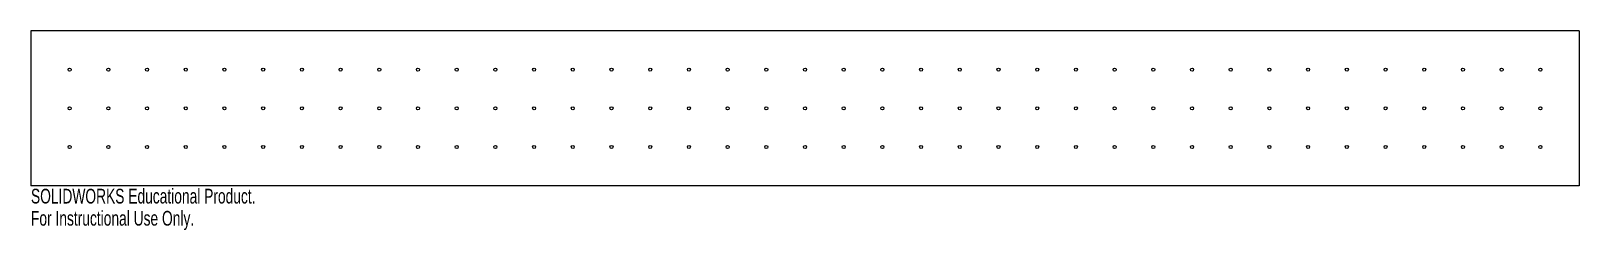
# Model space of a CAD drawing. Header units: inches. Extents: x 0 to 20, y -1.7 to 0.9.
import ezdxf

# ---------------------------------------------------------------- set-up
doc = ezdxf.new("R2010")
doc.units = ezdxf.units.IN
doc.header["$MEASUREMENT"] = 0
doc.styles.add('SLDTEXTSTYLE0', font='TXT', dxfattribs={"width": 0.7})

msp = doc.modelspace()

# ---------------------------------------------------------------- linework, layer by layer
at = {"color": 7, "linetype": 'Continuous', "lineweight": 25}
for p, q in [((0, 0.915), (0, -1.085)), ((20, 0.915), (0, 0.915)), ((20, 0.915), (20, -1.085)), ((20, -1.085), (0, -1.085))]:
    msp.add_line(p, q, dxfattribs=at)
for centre in [(0.5, 0.415), (1, 0.415), (1.5, 0.415), (2, 0.415), (2.5, 0.415), (3, 0.415), (3.5, 0.415), (4, 0.415), (4.5, 0.415), (5, 0.415), (5.5, 0.415), (6, 0.415), (6.5, 0.415), (7, 0.415), (7.5, 0.415), (8, 0.415), (8.5, 0.415), (9, 0.415), (9.5, 0.415), (10, 0.415), (10.5, 0.415), (11, 0.415), (11.5, 0.415), (12, 0.415), (12.5, 0.415), (13, 0.415), (13.5, 0.415), (14, 0.415), (14.5, 0.415), (15, 0.415), (15.5, 0.415), (16, 0.415), (16.5, 0.415), (17, 0.415), (17.5, 0.415), (18, 0.415), (18.5, 0.415), (19, 0.415), (19.5, 0.415), (0.5, -0.085), (1, -0.085), (1.5, -0.085), (2, -0.085), (2.5, -0.085), (3, -0.085), (3.5, -0.085), (4, -0.085), (4.5, -0.085), (5, -0.085), (5.5, -0.085), (6, -0.085), (6.5, -0.085), (7, -0.085), (7.5, -0.085), (8, -0.085), (8.5, -0.085), (9, -0.085), (9.5, -0.085), (10, -0.085), (10.5, -0.085), (11, -0.085), (11.5, -0.085), (12, -0.085), (12.5, -0.085), (13, -0.085), (13.5, -0.085), (14, -0.085), (14.5, -0.085), (15, -0.085), (15.5, -0.085), (16, -0.085), (16.5, -0.085), (17, -0.085), (17.5, -0.085), (18, -0.085), (18.5, -0.085), (19, -0.085), (19.5, -0.085), (0.5, -0.585), (1, -0.585), (1.5, -0.585), (2, -0.585), (2.5, -0.585), (3, -0.585), (3.5, -0.585), (4, -0.585), (4.5, -0.585), (5, -0.585), (5.5, -0.585), (6, -0.585), (6.5, -0.585), (7, -0.585), (7.5, -0.585), (8, -0.585), (8.5, -0.585), (9, -0.585), (9.5, -0.585), (10, -0.585), (10.5, -0.585), (11, -0.585), (11.5, -0.585), (12, -0.585), (12.5, -0.585), (13, -0.585), (13.5, -0.585), (14, -0.585), (14.5, -0.585), (15, -0.585), (15.5, -0.585), (16, -0.585), (16.5, -0.585), (17, -0.585), (17.5, -0.585), (18, -0.585), (18.5, -0.585), (19, -0.585), (19.5, -0.585)]:
    msp.add_circle(centre, 0.0197, dxfattribs=at)

# ---------------------------------------------------------------- texts
at = {"color": 7, "linetype": 'Continuous', "char_height": 0.1903, "attachment_point": 1, "style": 'SLDTEXTSTYLE0'}
for s, insert in [('SOLIDWORKS Educational Product.', (0, -1.125)), ('For Instructional Use Only.', (0, -1.411))]:
    msp.add_mtext(s, dxfattribs=dict(at, insert=insert))

doc.saveas('drawing.dxf')
